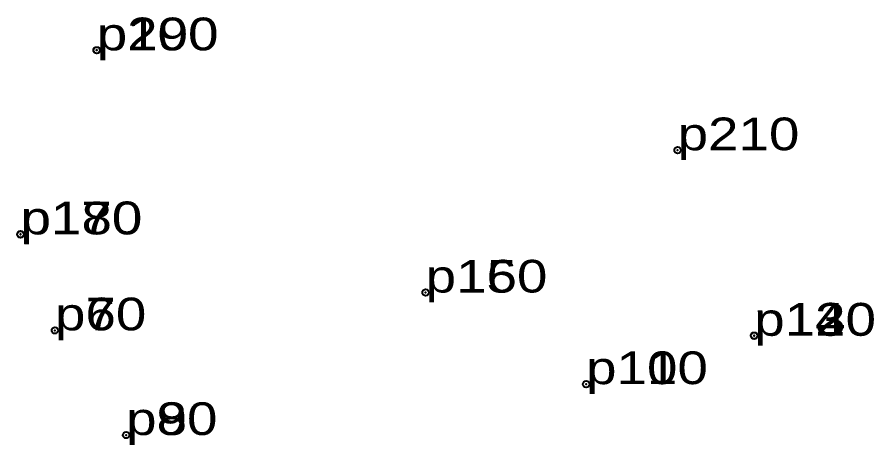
# Model space of a CAD drawing. Header units: metres. Extents: x 534963 to 552104, y 1835463 to 1852902.
# Drawn here: x 551878.38 to 551925.47, y 1840054.24 to 1840077.78 of the extents above; entities that cross this region are included whole.
import ezdxf

# ---------------------------------------------------------------- set-up
doc = ezdxf.new("R2010")
doc.units = ezdxf.units.M
doc.header["$LTSCALE"] = 0.72
doc.header["$PDMODE"] = 32
doc.header["$PDSIZE"] = 0.36
doc.layers.add('12', color=7, linetype='Continuous')
doc.layers.add('7', color=7, linetype='Continuous')

msp = doc.modelspace()

# ---------------------------------------------------------------- linework, layer by layer
at = {"layer": '7'}
for p in [(551882.75, 1840075.95), (551882.76, 1840075.95), (551914.68, 1840070.45), (551878.56, 1840065.83), (551878.57, 1840065.82), (551900.83, 1840062.62), (551880.46, 1840060.54), (551918.89, 1840060.25), (551918.89, 1840060.24), (551909.65, 1840057.58), (551884.37, 1840054.78)]:
    msp.add_point(p, dxfattribs=at)

# ---------------------------------------------------------------- texts
at = {"layer": '12', "width": 1.25}
for s, p in [('p200', (551882.75, 1840075.95)), ('p190', (551882.76, 1840075.95)), ('p210', (551914.68, 1840070.45)), ('p170', (551878.56, 1840065.83)), ('p180', (551878.57, 1840065.82)), ('p150', (551900.83, 1840062.62)), ('p160', (551900.83, 1840062.62)), ('p60', (551880.46, 1840060.54)), ('p70', (551880.46, 1840060.54)), ('p120', (551918.89, 1840060.25)), ('p130', (551918.89, 1840060.24)), ('p140', (551918.89, 1840060.24)), ('p100', (551909.65, 1840057.58)), ('p110', (551909.65, 1840057.58)), ('p80', (551884.37, 1840054.78)), ('p90', (551884.37, 1840054.78))]:
    msp.add_text(s, height=1.8, dxfattribs=at).set_placement(p)

doc.saveas('drawing.dxf')
